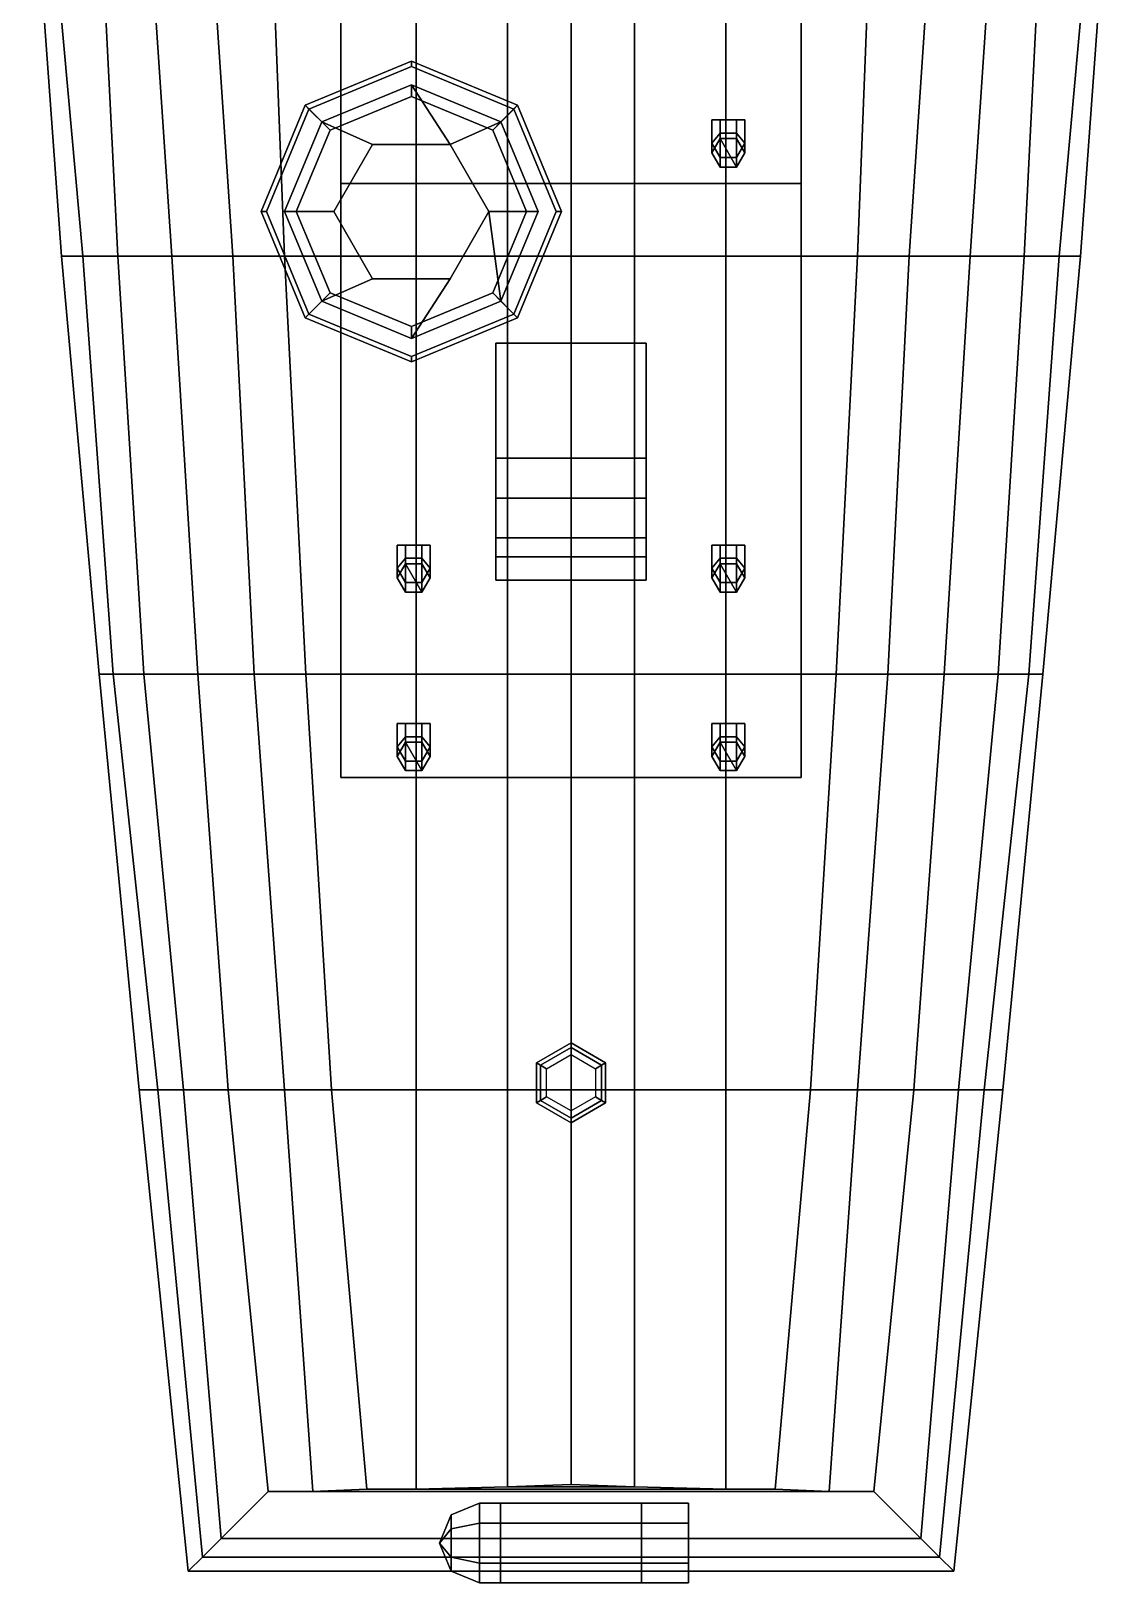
# Model space of a CAD drawing. Extents: x -2.5 to 2.5, y -9.7 to 9.7.
# Drawn here: x -2.3 to 2.3, y -9.72 to -3.11 of the extents above; entities that cross this region are included whole.
import ezdxf

# ---------------------------------------------------------------- set-up
doc = ezdxf.new("R2010")
doc.units = 0
doc.layers.get('0').update_dxf_attribs({"linetype": 'CONTINUOUS'})

msp = doc.modelspace()

# ---------------------------------------------------------------- linework, layer by layer
for points in [[(-0.98, -0.89, 1.42), (-0.98, -3.76, 1.27), (-0.98, -3.76, 2.1), (-0.98, -0.89, 2.24)], [(-0.98, -0.89, 2.24), (-0.98, -3.76, 2.1), (0.98, -3.76, 2.1), (0.98, -0.89, 2.24)], [(0.98, -3.76, 2.1), (0.98, -3.76, 1.27), (0.98, -0.89, 1.42), (0.98, -0.89, 2.24)], [(-2.17, -4.07, 1.26), (-2.3, -2.29, 1.35), (-2.24, -2.29, 1.17), (-2.08, -4.07, 1.01)], [(2.17, -4.07, 1.26), (2.3, -2.29, 1.35), (-2.3, -2.29, 1.35), (-2.17, -4.07, 1.26)], [(-2.08, -4.07, 1.01), (-2.24, -2.29, 1.17), (-2.02, -2.29, 0.55), (-1.93, -4.07, 0.55)], [(-1.93, -4.07, 0.55), (-2.02, -2.29, 0.55), (-1.82, -2.29, -0.22), (-1.7, -4.07, -0.31)], [(-1.7, -4.07, -0.31), (-1.82, -2.29, -0.22), (-1.56, -2.29, -0.27), (-1.44, -4.07, -0.35)], [(-1.44, -4.07, -0.35), (-1.56, -2.29, -0.27), (-1.29, -2.29, -0.33), (-1.22, -4.07, -0.38)], [(-1.22, -4.07, -0.38), (-1.29, -2.29, -0.33), (-0.66, -2.29, -0.49), (-0.66, -4.07, -0.5)], [(-0.66, -4.07, -0.5), (-0.66, -2.29, -0.49), (-0.27, -2.29, -0.6), (-0.27, -4.07, -0.59)], [(-0.27, -4.07, -0.59), (-0.27, -2.29, -0.6), (0, -2.29, -0.68), (0, -4.07, -0.65)], [(0.27, -2.29, -0.6), (0.27, -4.07, -0.59), (0, -4.07, -0.65), (0, -2.29, -0.68)], [(0.66, -2.29, -0.49), (0.66, -4.07, -0.5), (0.27, -4.07, -0.59), (0.27, -2.29, -0.6)], [(1.29, -2.29, -0.33), (1.22, -4.07, -0.38), (0.66, -4.07, -0.5), (0.66, -2.29, -0.49)], [(1.56, -2.29, -0.27), (1.44, -4.07, -0.35), (1.22, -4.07, -0.38), (1.29, -2.29, -0.33)], [(1.82, -2.29, -0.22), (1.7, -4.07, -0.31), (1.44, -4.07, -0.35), (1.56, -2.29, -0.27)], [(2.02, -2.29, 0.55), (1.93, -4.07, 0.55), (1.7, -4.07, -0.31), (1.82, -2.29, -0.22)], [(2.24, -2.29, 1.17), (2.08, -4.07, 1.01), (1.93, -4.07, 0.55), (2.02, -2.29, 0.55)], [(2.3, -2.29, 1.35), (2.17, -4.07, 1.26), (2.08, -4.07, 1.01), (2.24, -2.29, 1.17)], [(0, -2.75, -0.73), (0, -6.19, -0.68), (0, -6.19, -0.6262), (0, -2.75, -0.6722)], [(0, -2.75, -0.6722), (0, -6.19, -0.6262), (0, -6.19, -0.68), (0, -2.75, -0.73)], [(-1.1325, -3.4275, 2.69), (-1.1166, -3.4434, 2.703), (-0.68, -3.2625, 2.703), (-0.68, -3.24, 2.69)], [(-1.1166, -3.4434, 2.677), (-1.1325, -3.4275, 2.69), (-0.68, -3.24, 2.69), (-0.68, -3.2625, 2.677)], [(-1.1166, -3.4434, 2.703), (-1.1166, -3.4434, 2.677), (-0.68, -3.2625, 2.677), (-0.68, -3.2625, 2.703)], [(-0.68, -3.24, 2.69), (-0.68, -3.2625, 2.703), (-0.2434, -3.4434, 2.703), (-0.2275, -3.4275, 2.69)], [(-0.68, -3.2625, 2.677), (-0.68, -3.24, 2.69), (-0.2275, -3.4275, 2.69), (-0.2434, -3.4434, 2.677)], [(-0.68, -3.2625, 2.703), (-0.68, -3.2625, 2.677), (-0.2434, -3.4434, 2.677), (-0.2434, -3.4434, 2.703)], [(-0.68, -3.34, 2.22), (-1.0618, -3.4982, 2.22), (-1.0618, -3.4982, 2.36), (-0.68, -3.34, 2.36)], [(-0.68, -3.39, 2.22), (-1.0265, -3.5335, 2.22), (-1.0618, -3.4982, 2.22), (-0.68, -3.34, 2.22)], [(-0.68, -3.34, 2.36), (-1.0618, -3.4982, 2.36), (-0.845, -3.5942, 2.36), (-0.515, -3.5942, 2.36)], [(-0.2982, -3.4982, 2.22), (-0.68, -3.34, 2.22), (-0.68, -3.34, 2.36), (-0.2982, -3.4982, 2.36)], [(-0.3335, -3.5335, 2.22), (-0.68, -3.39, 2.22), (-0.68, -3.34, 2.22), (-0.2982, -3.4982, 2.22)], [(-0.2982, -3.4982, 2.36), (-0.68, -3.34, 2.36), (-0.515, -3.5942, 2.36)], [(-1.32, -3.88, 2.69), (-1.2975, -3.88, 2.703), (-1.1166, -3.4434, 2.703), (-1.1325, -3.4275, 2.69)], [(-1.2975, -3.88, 2.677), (-1.32, -3.88, 2.69), (-1.1325, -3.4275, 2.69), (-1.1166, -3.4434, 2.677)], [(-1.1166, -3.4434, 2.677), (-1.1325, -3.4275, 2.69), (-1.0618, -3.4982, 2.36), (-1.0406, -3.5194, 2.36)], [(-1.0406, -3.5194, 2.36), (-1.0618, -3.4982, 2.36), (-1.1325, -3.4275, 2.69), (-1.1166, -3.4434, 2.677)], [(-0.68, -3.39, 1.29), (-1.0265, -3.5335, 1.28), (-1.0265, -3.5335, 2.22), (-0.68, -3.39, 2.22)], [(-0.3335, -3.5335, 1.28), (-0.68, -3.39, 1.29), (-0.68, -3.39, 2.22), (-0.3335, -3.5335, 2.22)], [(-0.2434, -3.4434, 2.677), (-0.2275, -3.4275, 2.69), (-0.2982, -3.4982, 2.36), (-0.3194, -3.5194, 2.36)], [(-0.3194, -3.5194, 2.36), (-0.2982, -3.4982, 2.36), (-0.2275, -3.4275, 2.69), (-0.2434, -3.4434, 2.677)], [(-0.2275, -3.4275, 2.69), (-0.2434, -3.4434, 2.703), (-0.0625, -3.88, 2.703), (-0.04, -3.88, 2.69)], [(-0.2434, -3.4434, 2.677), (-0.2275, -3.4275, 2.69), (-0.04, -3.88, 2.69), (-0.0625, -3.88, 2.677)], [(-1.2975, -3.88, 2.703), (-1.2975, -3.88, 2.677), (-1.1166, -3.4434, 2.677), (-1.1166, -3.4434, 2.703)], [(-1.0618, -3.4982, 2.22), (-1.22, -3.88, 2.22), (-1.22, -3.88, 2.36), (-1.0618, -3.4982, 2.36)], [(-1.0265, -3.5335, 2.22), (-1.17, -3.88, 2.22), (-1.22, -3.88, 2.22), (-1.0618, -3.4982, 2.22)], [(-1.0618, -3.4982, 2.36), (-1.22, -3.88, 2.36), (-1.01, -3.88, 2.36), (-0.845, -3.5942, 2.36)], [(-0.14, -3.88, 2.36), (-0.2982, -3.4982, 2.36), (-0.515, -3.5942, 2.36), (-0.35, -3.88, 2.36)], [(-0.19, -3.88, 2.22), (-0.3335, -3.5335, 2.22), (-0.2982, -3.4982, 2.22), (-0.14, -3.88, 2.22)], [(-0.14, -3.88, 2.22), (-0.2982, -3.4982, 2.22), (-0.2982, -3.4982, 2.36), (-0.14, -3.88, 2.36)], [(-0.2434, -3.4434, 2.703), (-0.2434, -3.4434, 2.677), (-0.0625, -3.88, 2.677), (-0.0625, -3.88, 2.703)], [(0.635, -3.65, 2.33), (0.6, -3.589, 2.259), (0.6, -3.49, 2.31), (0.635, -3.49, 2.44)], [(0.6, -3.589, 2.259), (0.635, -3.65, 2.33), (0.635, -3.49, 2.44), (0.6, -3.49, 2.31)], [(0.6, -3.589, 2.259), (0.635, -3.5461, 2.17), (0.635, -3.49, 2.17), (0.6, -3.49, 2.31)], [(0.635, -3.5461, 2.17), (0.6, -3.589, 2.259), (0.6, -3.49, 2.31), (0.635, -3.49, 2.17)], [(0.705, -3.65, 2.33), (0.635, -3.65, 2.33), (0.635, -3.49, 2.44), (0.705, -3.49, 2.44)], [(0.635, -3.65, 2.33), (0.705, -3.65, 2.33), (0.705, -3.49, 2.44), (0.635, -3.49, 2.44)], [(0.635, -3.5461, 2.17), (0.705, -3.5461, 2.17), (0.705, -3.49, 2.17), (0.635, -3.49, 2.17)], [(0.705, -3.5461, 2.17), (0.635, -3.5461, 2.17), (0.635, -3.49, 2.17), (0.705, -3.49, 2.17)], [(0.74, -3.589, 2.259), (0.705, -3.65, 2.33), (0.705, -3.49, 2.44), (0.74, -3.49, 2.31)], [(0.705, -3.65, 2.33), (0.74, -3.589, 2.259), (0.74, -3.49, 2.31), (0.705, -3.49, 2.44)], [(0.705, -3.5461, 2.17), (0.74, -3.589, 2.259), (0.74, -3.49, 2.31), (0.705, -3.49, 2.17)], [(0.74, -3.589, 2.259), (0.705, -3.5461, 2.17), (0.705, -3.49, 2.17), (0.74, -3.49, 2.31)], [(-1.0265, -3.5335, 1.28), (-1.17, -3.88, 1.26), (-1.17, -3.88, 2.22), (-1.0265, -3.5335, 2.22)], [(-0.19, -3.88, 1.26), (-0.3335, -3.5335, 1.28), (-0.3335, -3.5335, 2.22), (-0.19, -3.88, 2.22)], [(0.6, -3.63, 2.15), (0.635, -3.5694, 2.15), (0.635, -3.5461, 2.17), (0.6, -3.589, 2.259)], [(0.635, -3.5694, 2.15), (0.6, -3.63, 2.15), (0.6, -3.589, 2.259), (0.635, -3.5461, 2.17)], [(0.635, -3.5694, 2.15), (0.705, -3.5694, 2.15), (0.705, -3.5461, 2.17), (0.635, -3.5461, 2.17)], [(0.705, -3.5694, 2.15), (0.635, -3.5694, 2.15), (0.635, -3.5461, 2.17), (0.705, -3.5461, 2.17)], [(0.705, -3.5694, 2.15), (0.74, -3.63, 2.15), (0.74, -3.589, 2.259), (0.705, -3.5461, 2.17)], [(0.74, -3.63, 2.15), (0.705, -3.5694, 2.15), (0.705, -3.5461, 2.17), (0.74, -3.589, 2.259)], [(-1.01, -3.88, 2.12), (-0.845, -3.5942, 2.12), (-0.845, -3.5942, 2.36), (-1.01, -3.88, 2.36)], [(-0.845, -3.5942, 2.12), (-0.515, -3.5942, 2.12), (-0.515, -3.5942, 2.36), (-0.845, -3.5942, 2.36)], [(-0.515, -3.5942, 2.12), (-0.35, -3.88, 2.12), (-0.35, -3.88, 2.36), (-0.515, -3.5942, 2.36)], [(0.705, -3.6906, 2.15), (0.635, -3.5694, 2.15), (0.6, -3.63, 2.15), (0.635, -3.6906, 2.15)], [(0.635, -3.5694, 2.1), (0.6, -3.63, 2.1), (0.6, -3.63, 2.15), (0.635, -3.5694, 2.15)], [(0.635, -3.6906, 2.15), (0.6, -3.63, 2.15), (0.6, -3.589, 2.259), (0.635, -3.65, 2.33)], [(0.6, -3.63, 2.15), (0.635, -3.6906, 2.15), (0.635, -3.65, 2.33), (0.6, -3.589, 2.259)], [(0.6, -3.63, 2.1), (0.635, -3.6906, 2.1), (0.635, -3.6906, 2.15), (0.6, -3.63, 2.15)], [(0.74, -3.63, 2.15), (0.705, -3.5694, 2.15), (0.635, -3.5694, 2.15), (0.705, -3.6906, 2.15)], [(0.705, -3.5694, 2.1), (0.635, -3.5694, 2.1), (0.635, -3.5694, 2.15), (0.705, -3.5694, 2.15)], [(0.74, -3.63, 2.1), (0.705, -3.5694, 2.1), (0.705, -3.5694, 2.15), (0.74, -3.63, 2.15)], [(0.74, -3.63, 2.15), (0.705, -3.6906, 2.15), (0.705, -3.65, 2.33), (0.74, -3.589, 2.259)], [(0.705, -3.6906, 2.15), (0.74, -3.63, 2.15), (0.74, -3.589, 2.259), (0.705, -3.65, 2.33)], [(0.705, -3.6906, 2.1), (0.74, -3.63, 2.1), (0.74, -3.63, 2.15), (0.705, -3.6906, 2.15)], [(0.705, -3.6906, 2.15), (0.635, -3.6906, 2.15), (0.635, -3.65, 2.33), (0.705, -3.65, 2.33)], [(0.635, -3.6906, 2.15), (0.705, -3.6906, 2.15), (0.705, -3.65, 2.33), (0.635, -3.65, 2.33)], [(0.635, -3.6906, 2.1), (0.705, -3.6906, 2.1), (0.705, -3.6906, 2.15), (0.635, -3.6906, 2.15)], [(-0.98, -3.76, 1.27), (-0.98, -6.29, 1.16), (-0.98, -6.29, 1.75), (-0.98, -3.76, 1.83)], [(-0.98, -3.76, 1.83), (-0.98, -6.29, 1.75), (0.98, -6.29, 1.75), (0.98, -3.76, 1.83)], [(-0.98, -3.76, 2.1), (-0.98, -3.76, 1.83), (0.98, -3.76, 1.83), (0.98, -3.76, 2.1)], [(0.98, -6.29, 1.75), (0.98, -6.29, 1.16), (0.98, -3.76, 1.27), (0.98, -3.76, 1.83)], [(-1.1325, -4.3325, 2.69), (-1.1166, -4.3166, 2.703), (-1.2975, -3.88, 2.703), (-1.32, -3.88, 2.69)], [(-1.1166, -4.3166, 2.677), (-1.1325, -4.3325, 2.69), (-1.32, -3.88, 2.69), (-1.2975, -3.88, 2.677)], [(-1.1166, -4.3166, 2.703), (-1.1166, -4.3166, 2.677), (-1.2975, -3.88, 2.677), (-1.2975, -3.88, 2.703)], [(-1.22, -3.88, 2.22), (-1.0618, -4.2618, 2.22), (-1.0618, -4.2618, 2.36), (-1.22, -3.88, 2.36)], [(-1.17, -3.88, 2.22), (-1.0265, -4.2265, 2.22), (-1.0618, -4.2618, 2.22), (-1.22, -3.88, 2.22)], [(-1.01, -3.88, 2.36), (-1.22, -3.88, 2.36), (-1.0618, -4.2618, 2.36), (-0.845, -4.1658, 2.36)], [(-1.17, -3.88, 1.26), (-1.0265, -4.2265, 1.25), (-1.0265, -4.2265, 2.22), (-1.17, -3.88, 2.22)], [(-0.845, -4.1658, 2.12), (-1.01, -3.88, 2.12), (-1.01, -3.88, 2.36), (-0.845, -4.1658, 2.36)], [(-0.35, -3.88, 2.36), (-0.515, -4.1658, 2.36), (-0.68, -4.42, 2.36), (-0.2982, -4.2618, 2.36)], [(-0.35, -3.88, 2.12), (-0.515, -4.1658, 2.12), (-0.515, -4.1658, 2.36), (-0.35, -3.88, 2.36)], [(-0.14, -3.88, 2.36), (-0.35, -3.88, 2.36), (-0.2982, -4.2618, 2.36)], [(-0.3335, -4.2265, 1.25), (-0.19, -3.88, 1.26), (-0.19, -3.88, 2.22), (-0.3335, -4.2265, 2.22)], [(-0.3335, -4.2265, 2.22), (-0.19, -3.88, 2.22), (-0.14, -3.88, 2.22), (-0.2982, -4.2618, 2.22)], [(-0.2982, -4.2618, 2.22), (-0.14, -3.88, 2.22), (-0.14, -3.88, 2.36), (-0.2982, -4.2618, 2.36)], [(-0.04, -3.88, 2.69), (-0.0625, -3.88, 2.703), (-0.2434, -4.3166, 2.703), (-0.2275, -4.3325, 2.69)], [(-0.0625, -3.88, 2.703), (-0.0625, -3.88, 2.677), (-0.2434, -4.3166, 2.677), (-0.2434, -4.3166, 2.703)], [(-0.0625, -3.88, 2.677), (-0.04, -3.88, 2.69), (-0.2275, -4.3325, 2.69), (-0.2434, -4.3166, 2.677)], [(-2.01, -5.85, 1.18), (-2.17, -4.07, 1.26), (-2.08, -4.07, 1.01), (-1.95, -5.85, 0.98)], [(2.01, -5.85, 1.18), (2.17, -4.07, 1.26), (-2.17, -4.07, 1.26), (-2.01, -5.85, 1.18)], [(-1.95, -5.85, 0.98), (-2.08, -4.07, 1.01), (-1.93, -4.07, 0.55), (-1.82, -5.85, 0.55)], [(-1.82, -5.85, 0.55), (-1.93, -4.07, 0.55), (-1.7, -4.07, -0.31), (-1.59, -5.85, -0.38)], [(-1.59, -5.85, -0.38), (-1.7, -4.07, -0.31), (-1.44, -4.07, -0.35), (-1.35, -5.85, -0.4)], [(-1.35, -5.85, -0.4), (-1.44, -4.07, -0.35), (-1.22, -4.07, -0.38), (-1.13, -5.85, -0.43)], [(-1.13, -5.85, -0.43), (-1.22, -4.07, -0.38), (-0.66, -4.07, -0.5), (-0.66, -5.85, -0.51)], [(-0.66, -5.85, -0.51), (-0.66, -4.07, -0.5), (-0.27, -4.07, -0.59), (-0.27, -5.85, -0.58)], [(-0.27, -5.85, -0.58), (-0.27, -4.07, -0.59), (0, -4.07, -0.65), (0, -5.85, -0.63)], [(0.27, -4.07, -0.59), (0.27, -5.85, -0.58), (0, -5.85, -0.63), (0, -4.07, -0.65)], [(0.66, -4.07, -0.5), (0.66, -5.85, -0.51), (0.27, -5.85, -0.58), (0.27, -4.07, -0.59)], [(1.22, -4.07, -0.38), (1.13, -5.85, -0.43), (0.66, -5.85, -0.51), (0.66, -4.07, -0.5)], [(1.44, -4.07, -0.35), (1.35, -5.85, -0.4), (1.13, -5.85, -0.43), (1.22, -4.07, -0.38)], [(1.7, -4.07, -0.31), (1.59, -5.85, -0.38), (1.35, -5.85, -0.4), (1.44, -4.07, -0.35)], [(1.93, -4.07, 0.55), (1.82, -5.85, 0.55), (1.59, -5.85, -0.38), (1.7, -4.07, -0.31)], [(2.08, -4.07, 1.01), (1.95, -5.85, 0.98), (1.82, -5.85, 0.55), (1.93, -4.07, 0.55)], [(2.17, -4.07, 1.26), (2.01, -5.85, 1.18), (1.95, -5.85, 0.98), (2.08, -4.07, 1.01)], [(-0.845, -4.1658, 2.36), (-1.0618, -4.2618, 2.36), (-0.68, -4.42, 2.36), (-0.515, -4.1658, 2.36)], [(-1.0265, -4.2265, 2.22), (-0.68, -4.37, 2.22), (-0.68, -4.42, 2.22), (-1.0618, -4.2618, 2.22)], [(-1.0265, -4.2265, 1.25), (-0.68, -4.37, 1.24), (-0.68, -4.37, 2.22), (-1.0265, -4.2265, 2.22)], [(-0.515, -4.1658, 2.12), (-0.845, -4.1658, 2.12), (-0.845, -4.1658, 2.36), (-0.515, -4.1658, 2.36)], [(-0.68, -4.37, 1.24), (-0.3335, -4.2265, 1.25), (-0.3335, -4.2265, 2.22), (-0.68, -4.37, 2.22)], [(-0.68, -4.37, 2.22), (-0.3335, -4.2265, 2.22), (-0.2982, -4.2618, 2.22), (-0.68, -4.42, 2.22)], [(-1.1166, -4.3166, 2.677), (-1.1325, -4.3325, 2.69), (-1.0618, -4.2618, 2.36), (-1.0406, -4.2406, 2.36)], [(-1.0406, -4.2406, 2.36), (-1.0618, -4.2618, 2.36), (-1.1325, -4.3325, 2.69), (-1.1166, -4.3166, 2.677)], [(-1.0618, -4.2618, 2.22), (-0.68, -4.42, 2.22), (-0.68, -4.42, 2.36), (-1.0618, -4.2618, 2.36)], [(-0.68, -4.42, 2.22), (-0.2982, -4.2618, 2.22), (-0.2982, -4.2618, 2.36), (-0.68, -4.42, 2.36)], [(-0.2434, -4.3166, 2.677), (-0.2275, -4.3325, 2.69), (-0.2982, -4.2618, 2.36), (-0.3194, -4.2406, 2.36)], [(-0.3194, -4.2406, 2.36), (-0.2982, -4.2618, 2.36), (-0.2275, -4.3325, 2.69), (-0.2434, -4.3166, 2.677)], [(-0.68, -4.52, 2.69), (-0.68, -4.4975, 2.703), (-1.1166, -4.3166, 2.703), (-1.1325, -4.3325, 2.69)], [(-0.68, -4.4975, 2.677), (-0.68, -4.52, 2.69), (-1.1325, -4.3325, 2.69), (-1.1166, -4.3166, 2.677)], [(-0.68, -4.4975, 2.703), (-0.68, -4.4975, 2.677), (-1.1166, -4.3166, 2.677), (-1.1166, -4.3166, 2.703)], [(-0.2275, -4.3325, 2.69), (-0.2434, -4.3166, 2.703), (-0.68, -4.4975, 2.703), (-0.68, -4.52, 2.69)], [(-0.2434, -4.3166, 2.703), (-0.2434, -4.3166, 2.677), (-0.68, -4.4975, 2.677), (-0.68, -4.4975, 2.703)], [(-0.2434, -4.3166, 2.677), (-0.2275, -4.3325, 2.69), (-0.68, -4.52, 2.69), (-0.68, -4.4975, 2.677)], [(-0.32, -4.44, 2.27), (-0.32, -4.93, 2.27), (0.32, -4.93, 2.27), (0.32, -4.44, 2.27)], [(-0.32, -4.44, 1.8), (-0.32, -4.44, 2.27), (0.32, -4.44, 2.27), (0.32, -4.44, 1.8)], [(-0.32, -4.93, 2.27), (-0.32, -5.45, 1.77), (-0.32, -4.44, 1.8), (-0.32, -4.44, 2.27)], [(0.32, -4.93, 2.27), (0.32, -5.45, 1.77), (0.32, -4.44, 1.8), (0.32, -4.44, 2.27)], [(-0.32, -4.93, 2.27), (-0.32, -5.1, 2.24), (0.32, -5.1, 2.24), (0.32, -4.93, 2.27)], [(-0.32, -5.1, 2.24), (-0.32, -5.45, 1.88), (-0.32, -5.45, 1.77), (-0.32, -4.93, 2.27)], [(0.32, -5.1, 2.24), (0.32, -5.45, 1.88), (0.32, -5.45, 1.77), (0.32, -4.93, 2.27)], [(-0.32, -5.1, 2.24), (-0.32, -5.27, 2.15), (0.32, -5.27, 2.15), (0.32, -5.1, 2.24)], [(-0.32, -5.27, 2.15), (-0.32, -5.35, 2.06), (-0.32, -5.45, 1.88), (-0.32, -5.1, 2.24)], [(0.32, -5.27, 2.15), (0.32, -5.35, 2.06), (0.32, -5.45, 1.88), (0.32, -5.1, 2.24)], [(-0.32, -5.27, 2.15), (-0.32, -5.35, 2.06), (0.32, -5.35, 2.06), (0.32, -5.27, 2.15)], [(-0.705, -5.3561, 2.09), (-0.74, -5.399, 2.179), (-0.74, -5.3, 2.23), (-0.705, -5.3, 2.09)], [(-0.74, -5.399, 2.179), (-0.705, -5.46, 2.25), (-0.705, -5.3, 2.36), (-0.74, -5.3, 2.23)], [(-0.705, -5.46, 2.25), (-0.74, -5.399, 2.179), (-0.74, -5.3, 2.23), (-0.705, -5.3, 2.36)], [(-0.74, -5.399, 2.179), (-0.705, -5.3561, 2.09), (-0.705, -5.3, 2.09), (-0.74, -5.3, 2.23)], [(-0.635, -5.3561, 2.09), (-0.705, -5.3561, 2.09), (-0.705, -5.3, 2.09), (-0.635, -5.3, 2.09)], [(-0.705, -5.46, 2.25), (-0.635, -5.46, 2.25), (-0.635, -5.3, 2.36), (-0.705, -5.3, 2.36)], [(-0.635, -5.46, 2.25), (-0.705, -5.46, 2.25), (-0.705, -5.3, 2.36), (-0.635, -5.3, 2.36)], [(-0.705, -5.3561, 2.09), (-0.635, -5.3561, 2.09), (-0.635, -5.3, 2.09), (-0.705, -5.3, 2.09)], [(-0.6, -5.399, 2.179), (-0.635, -5.3561, 2.09), (-0.635, -5.3, 2.09), (-0.6, -5.3, 2.23)], [(-0.635, -5.46, 2.25), (-0.6, -5.399, 2.179), (-0.6, -5.3, 2.23), (-0.635, -5.3, 2.36)], [(-0.6, -5.399, 2.179), (-0.635, -5.46, 2.25), (-0.635, -5.3, 2.36), (-0.6, -5.3, 2.23)], [(-0.635, -5.3561, 2.09), (-0.6, -5.399, 2.179), (-0.6, -5.3, 2.23), (-0.635, -5.3, 2.09)], [(-0.32, -5.35, 2.06), (-0.32, -5.45, 1.88), (0.32, -5.45, 1.88), (0.32, -5.35, 2.06)], [(0.6, -5.399, 2.179), (0.635, -5.46, 2.25), (0.635, -5.3, 2.36), (0.6, -5.3, 2.23)], [(0.635, -5.46, 2.25), (0.6, -5.399, 2.179), (0.6, -5.3, 2.23), (0.635, -5.3, 2.36)], [(0.635, -5.3561, 2.09), (0.6, -5.399, 2.179), (0.6, -5.3, 2.23), (0.635, -5.3, 2.09)], [(0.6, -5.399, 2.179), (0.635, -5.3561, 2.09), (0.635, -5.3, 2.09), (0.6, -5.3, 2.23)], [(0.635, -5.46, 2.25), (0.705, -5.46, 2.25), (0.705, -5.3, 2.36), (0.635, -5.3, 2.36)], [(0.705, -5.46, 2.25), (0.635, -5.46, 2.25), (0.635, -5.3, 2.36), (0.705, -5.3, 2.36)], [(0.705, -5.3561, 2.09), (0.635, -5.3561, 2.09), (0.635, -5.3, 2.09), (0.705, -5.3, 2.09)], [(0.635, -5.3561, 2.09), (0.705, -5.3561, 2.09), (0.705, -5.3, 2.09), (0.635, -5.3, 2.09)], [(0.705, -5.46, 2.25), (0.74, -5.399, 2.179), (0.74, -5.3, 2.23), (0.705, -5.3, 2.36)], [(0.74, -5.399, 2.179), (0.705, -5.46, 2.25), (0.705, -5.3, 2.36), (0.74, -5.3, 2.23)], [(0.74, -5.399, 2.179), (0.705, -5.3561, 2.09), (0.705, -5.3, 2.09), (0.74, -5.3, 2.23)], [(0.705, -5.3561, 2.09), (0.74, -5.399, 2.179), (0.74, -5.3, 2.23), (0.705, -5.3, 2.09)], [(-0.705, -5.3794, 2.07), (-0.74, -5.44, 2.07), (-0.74, -5.399, 2.179), (-0.705, -5.3561, 2.09)], [(-0.74, -5.44, 2.07), (-0.705, -5.3794, 2.07), (-0.705, -5.3561, 2.09), (-0.74, -5.399, 2.179)], [(-0.705, -5.3794, 1.77), (-0.74, -5.44, 1.77), (-0.74, -5.44, 2.07), (-0.705, -5.3794, 2.07)], [(-0.635, -5.5006, 2.07), (-0.705, -5.3794, 2.07), (-0.74, -5.44, 2.07), (-0.705, -5.5006, 2.07)], [(-0.74, -5.44, 2.07), (-0.705, -5.5006, 2.07), (-0.705, -5.46, 2.25), (-0.74, -5.399, 2.179)], [(-0.705, -5.5006, 2.07), (-0.74, -5.44, 2.07), (-0.74, -5.399, 2.179), (-0.705, -5.46, 2.25)], [(-0.635, -5.3794, 2.07), (-0.705, -5.3794, 2.07), (-0.705, -5.3561, 2.09), (-0.635, -5.3561, 2.09)], [(-0.705, -5.3794, 2.07), (-0.635, -5.3794, 2.07), (-0.635, -5.3561, 2.09), (-0.705, -5.3561, 2.09)], [(-0.635, -5.3794, 1.77), (-0.705, -5.3794, 1.77), (-0.705, -5.3794, 2.07), (-0.635, -5.3794, 2.07)], [(-0.6, -5.44, 2.07), (-0.635, -5.3794, 2.07), (-0.705, -5.3794, 2.07), (-0.635, -5.5006, 2.07)], [(-0.6, -5.44, 2.07), (-0.635, -5.3794, 2.07), (-0.635, -5.3561, 2.09), (-0.6, -5.399, 2.179)], [(-0.635, -5.3794, 2.07), (-0.6, -5.44, 2.07), (-0.6, -5.399, 2.179), (-0.635, -5.3561, 2.09)], [(-0.6, -5.44, 1.77), (-0.635, -5.3794, 1.77), (-0.635, -5.3794, 2.07), (-0.6, -5.44, 2.07)], [(-0.635, -5.5006, 2.07), (-0.6, -5.44, 2.07), (-0.6, -5.399, 2.179), (-0.635, -5.46, 2.25)], [(-0.6, -5.44, 2.07), (-0.635, -5.5006, 2.07), (-0.635, -5.46, 2.25), (-0.6, -5.399, 2.179)], [(0.635, -5.3794, 2.07), (0.6, -5.44, 2.07), (0.6, -5.399, 2.179), (0.635, -5.3561, 2.09)], [(0.6, -5.44, 2.07), (0.635, -5.3794, 2.07), (0.635, -5.3561, 2.09), (0.6, -5.399, 2.179)], [(0.635, -5.3794, 1.77), (0.6, -5.44, 1.77), (0.6, -5.44, 2.07), (0.635, -5.3794, 2.07)], [(0.705, -5.5006, 2.07), (0.635, -5.3794, 2.07), (0.6, -5.44, 2.07), (0.635, -5.5006, 2.07)], [(0.6, -5.44, 2.07), (0.635, -5.5006, 2.07), (0.635, -5.46, 2.25), (0.6, -5.399, 2.179)], [(0.635, -5.5006, 2.07), (0.6, -5.44, 2.07), (0.6, -5.399, 2.179), (0.635, -5.46, 2.25)], [(0.705, -5.3794, 2.07), (0.635, -5.3794, 2.07), (0.635, -5.3561, 2.09), (0.705, -5.3561, 2.09)], [(0.635, -5.3794, 2.07), (0.705, -5.3794, 2.07), (0.705, -5.3561, 2.09), (0.635, -5.3561, 2.09)], [(0.705, -5.3794, 1.77), (0.635, -5.3794, 1.77), (0.635, -5.3794, 2.07), (0.705, -5.3794, 2.07)], [(0.74, -5.44, 2.07), (0.705, -5.3794, 2.07), (0.635, -5.3794, 2.07), (0.705, -5.5006, 2.07)], [(0.74, -5.44, 2.07), (0.705, -5.3794, 2.07), (0.705, -5.3561, 2.09), (0.74, -5.399, 2.179)], [(0.705, -5.3794, 2.07), (0.74, -5.44, 2.07), (0.74, -5.399, 2.179), (0.705, -5.3561, 2.09)], [(0.74, -5.44, 1.77), (0.705, -5.3794, 1.77), (0.705, -5.3794, 2.07), (0.74, -5.44, 2.07)], [(0.705, -5.5006, 2.07), (0.74, -5.44, 2.07), (0.74, -5.399, 2.179), (0.705, -5.46, 2.25)], [(0.74, -5.44, 2.07), (0.705, -5.5006, 2.07), (0.705, -5.46, 2.25), (0.74, -5.399, 2.179)], [(-0.74, -5.44, 1.77), (-0.705, -5.5006, 1.77), (-0.705, -5.5006, 2.07), (-0.74, -5.44, 2.07)], [(-0.705, -5.5006, 2.07), (-0.635, -5.5006, 2.07), (-0.635, -5.46, 2.25), (-0.705, -5.46, 2.25)], [(-0.635, -5.5006, 2.07), (-0.705, -5.5006, 2.07), (-0.705, -5.46, 2.25), (-0.635, -5.46, 2.25)], [(-0.635, -5.5006, 1.77), (-0.6, -5.44, 1.77), (-0.6, -5.44, 2.07), (-0.635, -5.5006, 2.07)], [(-0.32, -5.45, 1.88), (-0.32, -5.45, 1.77), (0.32, -5.45, 1.77), (0.32, -5.45, 1.88)], [(0.6, -5.44, 1.77), (0.635, -5.5006, 1.77), (0.635, -5.5006, 2.07), (0.6, -5.44, 2.07)], [(0.635, -5.5006, 2.07), (0.705, -5.5006, 2.07), (0.705, -5.46, 2.25), (0.635, -5.46, 2.25)], [(0.705, -5.5006, 2.07), (0.635, -5.5006, 2.07), (0.635, -5.46, 2.25), (0.705, -5.46, 2.25)], [(0.705, -5.5006, 1.77), (0.74, -5.44, 1.77), (0.74, -5.44, 2.07), (0.705, -5.5006, 2.07)], [(-0.705, -5.5006, 1.77), (-0.635, -5.5006, 1.77), (-0.635, -5.5006, 2.07), (-0.705, -5.5006, 2.07)], [(0.635, -5.5006, 1.77), (0.705, -5.5006, 1.77), (0.705, -5.5006, 2.07), (0.635, -5.5006, 2.07)], [(-1.84, -7.62, 1.13), (-2.01, -5.85, 1.18), (-1.95, -5.85, 0.98), (-1.76, -7.62, 0.87)], [(1.84, -7.62, 1.13), (2.01, -5.85, 1.18), (-2.01, -5.85, 1.18), (-1.84, -7.62, 1.13)], [(-1.76, -7.62, 0.87), (-1.95, -5.85, 0.98), (-1.82, -5.85, 0.55), (-1.65, -7.62, 0.45)], [(-1.65, -7.62, 0.45), (-1.82, -5.85, 0.55), (-1.59, -5.85, -0.38), (-1.46, -7.62, -0.43)], [(-1.46, -7.62, -0.43), (-1.59, -5.85, -0.38), (-1.35, -5.85, -0.4), (-1.22, -7.62, -0.45)], [(-1.22, -7.62, -0.45), (-1.35, -5.85, -0.4), (-1.13, -5.85, -0.43), (-1.02, -7.62, -0.47)], [(-1.02, -7.62, -0.47), (-1.13, -5.85, -0.43), (-0.66, -5.85, -0.51), (-0.66, -7.62, -0.51)], [(-0.66, -7.62, -0.51), (-0.66, -5.85, -0.51), (-0.27, -5.85, -0.58), (-0.27, -7.62, -0.58)], [(-0.27, -7.62, -0.58), (-0.27, -5.85, -0.58), (0, -5.85, -0.63), (0, -7.62, -0.61)], [(0.27, -5.85, -0.58), (0.27, -7.62, -0.58), (0, -7.62, -0.61), (0, -5.85, -0.63)], [(0.66, -5.85, -0.51), (0.66, -7.62, -0.51), (0.27, -7.62, -0.58), (0.27, -5.85, -0.58)], [(1.13, -5.85, -0.43), (1.02, -7.62, -0.47), (0.66, -7.62, -0.51), (0.66, -5.85, -0.51)], [(1.35, -5.85, -0.4), (1.22, -7.62, -0.45), (1.02, -7.62, -0.47), (1.13, -5.85, -0.43)], [(1.59, -5.85, -0.38), (1.46, -7.62, -0.43), (1.22, -7.62, -0.45), (1.35, -5.85, -0.4)], [(1.82, -5.85, 0.55), (1.65, -7.62, 0.45), (1.46, -7.62, -0.43), (1.59, -5.85, -0.38)], [(1.95, -5.85, 0.98), (1.76, -7.62, 0.87), (1.65, -7.62, 0.45), (1.82, -5.85, 0.55)], [(2.01, -5.85, 1.18), (1.84, -7.62, 1.13), (1.76, -7.62, 0.87), (1.95, -5.85, 0.98)], [(-0.705, -6.22, 2.23), (-0.74, -6.159, 2.159), (-0.74, -6.06, 2.21), (-0.705, -6.06, 2.34)], [(-0.74, -6.159, 2.159), (-0.705, -6.22, 2.23), (-0.705, -6.06, 2.34), (-0.74, -6.06, 2.21)], [(-0.74, -6.159, 2.159), (-0.705, -6.1161, 2.07), (-0.705, -6.06, 2.07), (-0.74, -6.06, 2.21)], [(-0.705, -6.1161, 2.07), (-0.74, -6.159, 2.159), (-0.74, -6.06, 2.21), (-0.705, -6.06, 2.07)], [(-0.635, -6.22, 2.23), (-0.705, -6.22, 2.23), (-0.705, -6.06, 2.34), (-0.635, -6.06, 2.34)], [(-0.705, -6.22, 2.23), (-0.635, -6.22, 2.23), (-0.635, -6.06, 2.34), (-0.705, -6.06, 2.34)], [(-0.705, -6.1161, 2.07), (-0.635, -6.1161, 2.07), (-0.635, -6.06, 2.07), (-0.705, -6.06, 2.07)], [(-0.635, -6.1161, 2.07), (-0.705, -6.1161, 2.07), (-0.705, -6.06, 2.07), (-0.635, -6.06, 2.07)], [(-0.6, -6.159, 2.159), (-0.635, -6.22, 2.23), (-0.635, -6.06, 2.34), (-0.6, -6.06, 2.21)], [(-0.635, -6.22, 2.23), (-0.6, -6.159, 2.159), (-0.6, -6.06, 2.21), (-0.635, -6.06, 2.34)], [(-0.635, -6.1161, 2.07), (-0.6, -6.159, 2.159), (-0.6, -6.06, 2.21), (-0.635, -6.06, 2.07)], [(-0.6, -6.159, 2.159), (-0.635, -6.1161, 2.07), (-0.635, -6.06, 2.07), (-0.6, -6.06, 2.21)], [(0.6, -6.159, 2.159), (0.635, -6.22, 2.23), (0.635, -6.06, 2.34), (0.6, -6.06, 2.21)], [(0.635, -6.22, 2.23), (0.6, -6.159, 2.159), (0.6, -6.06, 2.21), (0.635, -6.06, 2.34)], [(0.635, -6.1161, 2.07), (0.6, -6.159, 2.159), (0.6, -6.06, 2.21), (0.635, -6.06, 2.07)], [(0.6, -6.159, 2.159), (0.635, -6.1161, 2.07), (0.635, -6.06, 2.07), (0.6, -6.06, 2.21)], [(0.635, -6.22, 2.23), (0.705, -6.22, 2.23), (0.705, -6.06, 2.34), (0.635, -6.06, 2.34)], [(0.705, -6.22, 2.23), (0.635, -6.22, 2.23), (0.635, -6.06, 2.34), (0.705, -6.06, 2.34)], [(0.705, -6.1161, 2.07), (0.635, -6.1161, 2.07), (0.635, -6.06, 2.07), (0.705, -6.06, 2.07)], [(0.635, -6.1161, 2.07), (0.705, -6.1161, 2.07), (0.705, -6.06, 2.07), (0.635, -6.06, 2.07)], [(0.705, -6.22, 2.23), (0.74, -6.159, 2.159), (0.74, -6.06, 2.21), (0.705, -6.06, 2.34)], [(0.74, -6.159, 2.159), (0.705, -6.22, 2.23), (0.705, -6.06, 2.34), (0.74, -6.06, 2.21)], [(0.74, -6.159, 2.159), (0.705, -6.1161, 2.07), (0.705, -6.06, 2.07), (0.74, -6.06, 2.21)], [(0.705, -6.1161, 2.07), (0.74, -6.159, 2.159), (0.74, -6.06, 2.21), (0.705, -6.06, 2.07)], [(-0.74, -6.2, 2.05), (-0.705, -6.1394, 2.05), (-0.705, -6.1161, 2.07), (-0.74, -6.159, 2.159)], [(-0.705, -6.1394, 2.05), (-0.74, -6.2, 2.05), (-0.74, -6.159, 2.159), (-0.705, -6.1161, 2.07)], [(-0.635, -6.2606, 2.05), (-0.705, -6.1394, 2.05), (-0.74, -6.2, 2.05), (-0.705, -6.2606, 2.05)], [(-0.705, -6.1394, 1.75), (-0.74, -6.2, 1.75), (-0.74, -6.2, 2.05), (-0.705, -6.1394, 2.05)], [(-0.705, -6.1394, 2.05), (-0.635, -6.1394, 2.05), (-0.635, -6.1161, 2.07), (-0.705, -6.1161, 2.07)], [(-0.635, -6.1394, 2.05), (-0.705, -6.1394, 2.05), (-0.705, -6.1161, 2.07), (-0.635, -6.1161, 2.07)], [(-0.6, -6.2, 2.05), (-0.635, -6.1394, 2.05), (-0.705, -6.1394, 2.05), (-0.635, -6.2606, 2.05)], [(-0.635, -6.1394, 1.75), (-0.705, -6.1394, 1.75), (-0.705, -6.1394, 2.05), (-0.635, -6.1394, 2.05)], [(-0.635, -6.1394, 2.05), (-0.6, -6.2, 2.05), (-0.6, -6.159, 2.159), (-0.635, -6.1161, 2.07)], [(-0.6, -6.2, 2.05), (-0.635, -6.1394, 2.05), (-0.635, -6.1161, 2.07), (-0.6, -6.159, 2.159)], [(-0.6, -6.2, 1.75), (-0.635, -6.1394, 1.75), (-0.635, -6.1394, 2.05), (-0.6, -6.2, 2.05)], [(0.635, -6.1394, 2.05), (0.6, -6.2, 2.05), (0.6, -6.159, 2.159), (0.635, -6.1161, 2.07)], [(0.6, -6.2, 2.05), (0.635, -6.1394, 2.05), (0.635, -6.1161, 2.07), (0.6, -6.159, 2.159)], [(0.635, -6.1394, 1.75), (0.6, -6.2, 1.75), (0.6, -6.2, 2.05), (0.635, -6.1394, 2.05)], [(0.705, -6.2606, 2.05), (0.635, -6.1394, 2.05), (0.6, -6.2, 2.05), (0.635, -6.2606, 2.05)], [(0.705, -6.1394, 2.05), (0.635, -6.1394, 2.05), (0.635, -6.1161, 2.07), (0.705, -6.1161, 2.07)], [(0.635, -6.1394, 2.05), (0.705, -6.1394, 2.05), (0.705, -6.1161, 2.07), (0.635, -6.1161, 2.07)], [(0.705, -6.1394, 1.75), (0.635, -6.1394, 1.75), (0.635, -6.1394, 2.05), (0.705, -6.1394, 2.05)], [(0.74, -6.2, 2.05), (0.705, -6.1394, 2.05), (0.635, -6.1394, 2.05), (0.705, -6.2606, 2.05)], [(0.74, -6.2, 2.05), (0.705, -6.1394, 2.05), (0.705, -6.1161, 2.07), (0.74, -6.159, 2.159)], [(0.705, -6.1394, 2.05), (0.74, -6.2, 2.05), (0.74, -6.159, 2.159), (0.705, -6.1161, 2.07)], [(0.74, -6.2, 1.75), (0.705, -6.1394, 1.75), (0.705, -6.1394, 2.05), (0.74, -6.2, 2.05)], [(-0.705, -6.2606, 2.05), (-0.74, -6.2, 2.05), (-0.74, -6.159, 2.159), (-0.705, -6.22, 2.23)], [(-0.74, -6.2, 2.05), (-0.705, -6.2606, 2.05), (-0.705, -6.22, 2.23), (-0.74, -6.159, 2.159)], [(-0.74, -6.2, 1.75), (-0.705, -6.2606, 1.75), (-0.705, -6.2606, 2.05), (-0.74, -6.2, 2.05)], [(-0.6, -6.2, 2.05), (-0.635, -6.2606, 2.05), (-0.635, -6.22, 2.23), (-0.6, -6.159, 2.159)], [(-0.635, -6.2606, 2.05), (-0.6, -6.2, 2.05), (-0.6, -6.159, 2.159), (-0.635, -6.22, 2.23)], [(-0.635, -6.2606, 1.75), (-0.6, -6.2, 1.75), (-0.6, -6.2, 2.05), (-0.635, -6.2606, 2.05)], [(0, -6.19, -0.6262), (0, -7.12, -0.6156), (0, -7.12, -0.68), (0, -6.19, -0.68)], [(0, -6.19, -0.68), (0, -7.12, -0.68), (0, -7.12, -0.6156), (0, -6.19, -0.6262)], [(0.6, -6.2, 2.05), (0.635, -6.2606, 2.05), (0.635, -6.22, 2.23), (0.6, -6.159, 2.159)], [(0.635, -6.2606, 2.05), (0.6, -6.2, 2.05), (0.6, -6.159, 2.159), (0.635, -6.22, 2.23)], [(0.6, -6.2, 1.75), (0.635, -6.2606, 1.75), (0.635, -6.2606, 2.05), (0.6, -6.2, 2.05)], [(0.705, -6.2606, 2.05), (0.74, -6.2, 2.05), (0.74, -6.159, 2.159), (0.705, -6.22, 2.23)], [(0.74, -6.2, 2.05), (0.705, -6.2606, 2.05), (0.705, -6.22, 2.23), (0.74, -6.159, 2.159)], [(0.705, -6.2606, 1.75), (0.74, -6.2, 1.75), (0.74, -6.2, 2.05), (0.705, -6.2606, 2.05)], [(-0.635, -6.2606, 2.05), (-0.705, -6.2606, 2.05), (-0.705, -6.22, 2.23), (-0.635, -6.22, 2.23)], [(-0.705, -6.2606, 2.05), (-0.635, -6.2606, 2.05), (-0.635, -6.22, 2.23), (-0.705, -6.22, 2.23)], [(-0.705, -6.2606, 1.75), (-0.635, -6.2606, 1.75), (-0.635, -6.2606, 2.05), (-0.705, -6.2606, 2.05)], [(0.635, -6.2606, 2.05), (0.705, -6.2606, 2.05), (0.705, -6.22, 2.23), (0.635, -6.22, 2.23)], [(0.705, -6.2606, 2.05), (0.635, -6.2606, 2.05), (0.635, -6.22, 2.23), (0.705, -6.22, 2.23)], [(0.635, -6.2606, 1.75), (0.705, -6.2606, 1.75), (0.705, -6.2606, 2.05), (0.635, -6.2606, 2.05)], [(-0.98, -6.29, 1.75), (-0.98, -6.29, 1.16), (0.98, -6.29, 1.16), (0.98, -6.29, 1.75)], [(0, -7.12, -0.6156), (0, -9.3, -0.59), (0, -9.3, -0.64), (0, -7.12, -0.68)], [(0, -7.12, -0.68), (0, -9.3, -0.64), (0, -9.3, -0.59), (0, -7.12, -0.6156)], [(0, -7.42, 1.13), (-0.1472, -7.505, 1.13), (-0.1472, -7.505, 1.83), (0, -7.42, 1.83)], [(-0.1299, -7.515, 1.88), (0, -7.44, 1.88), (0, -7.42, 1.83), (-0.1472, -7.505, 1.83)], [(-0.1039, -7.53, 2.04), (0, -7.47, 2.04), (0, -7.44, 1.97), (-0.1299, -7.515, 1.97)], [(0, -7.44, 1.88), (-0.1299, -7.515, 1.88), (-0.1299, -7.515, 1.97), (0, -7.44, 1.97)], [(0.1472, -7.505, 1.13), (0, -7.42, 1.13), (0, -7.42, 1.83), (0.1472, -7.505, 1.83)], [(0, -7.44, 1.88), (0.1299, -7.515, 1.88), (0.1472, -7.505, 1.83), (0, -7.42, 1.83)], [(0, -7.47, 2.04), (0.1039, -7.53, 2.04), (0.1299, -7.515, 1.97), (0, -7.44, 1.97)], [(0.1299, -7.515, 1.88), (0, -7.44, 1.88), (0, -7.44, 1.97), (0.1299, -7.515, 1.97)], [(-0.1472, -7.505, 1.13), (-0.1472, -7.675, 1.13), (-0.1472, -7.675, 1.83), (-0.1472, -7.505, 1.83)], [(-0.1299, -7.665, 1.88), (-0.1299, -7.515, 1.88), (-0.1472, -7.505, 1.83), (-0.1472, -7.675, 1.83)], [(-0.1039, -7.65, 2.04), (-0.1039, -7.53, 2.04), (-0.1299, -7.515, 1.97), (-0.1299, -7.665, 1.97)], [(-0.1299, -7.515, 1.88), (-0.1299, -7.665, 1.88), (-0.1299, -7.665, 1.97), (-0.1299, -7.515, 1.97)], [(0.1039, -7.53, 2.04), (0.1039, -7.65, 2.04), (0.1299, -7.665, 1.97), (0.1299, -7.515, 1.97)], [(0.1299, -7.515, 1.88), (0.1299, -7.665, 1.88), (0.1472, -7.675, 1.83), (0.1472, -7.505, 1.83)], [(0.1299, -7.665, 1.88), (0.1299, -7.515, 1.88), (0.1299, -7.515, 1.97), (0.1299, -7.665, 1.97)], [(0.1472, -7.675, 1.12), (0.1472, -7.505, 1.13), (0.1472, -7.505, 1.83), (0.1472, -7.675, 1.83)], [(-1.63, -9.67, 1.1), (-1.84, -7.62, 1.13), (-1.76, -7.62, 0.87), (-1.57, -9.61, 0.81)], [(1.63, -9.67, 1.1), (1.84, -7.62, 1.13), (-1.84, -7.62, 1.13), (-1.63, -9.67, 1.1)], [(-1.57, -9.61, 0.81), (-1.76, -7.62, 0.87), (-1.65, -7.62, 0.45), (-1.49, -9.53, 0.45)], [(-1.49, -9.53, 0.45), (-1.65, -7.62, 0.45), (-1.46, -7.62, -0.43), (-1.29, -9.33, -0.47)], [(-1.29, -9.33, -0.47), (-1.46, -7.62, -0.43), (-1.22, -7.62, -0.45), (-1.1, -9.33, -0.49)], [(-1.1, -9.33, -0.49), (-1.22, -7.62, -0.45), (-1.02, -7.62, -0.47), (-0.87, -9.32, -0.51)], [(-0.87, -9.32, -0.51), (-1.02, -7.62, -0.47), (-0.66, -7.62, -0.51), (-0.66, -9.32, -0.52)], [(-0.66, -9.32, -0.52), (-0.66, -7.62, -0.51), (-0.27, -7.62, -0.58), (-0.27, -9.31, -0.57)], [(-0.27, -9.31, -0.57), (-0.27, -7.62, -0.58), (0, -7.62, -0.61), (0, -9.3, -0.59)], [(0, -7.74, 1.88), (-0.1299, -7.665, 1.88), (-0.1472, -7.675, 1.83), (0, -7.76, 1.83)], [(0, -7.71, 2.04), (-0.1039, -7.65, 2.04), (-0.1299, -7.665, 1.97), (0, -7.74, 1.97)], [(-0.1299, -7.665, 1.88), (0, -7.74, 1.88), (0, -7.74, 1.97), (-0.1299, -7.665, 1.97)], [(0.27, -7.62, -0.58), (0.27, -9.31, -0.57), (0, -9.3, -0.59), (0, -7.62, -0.61)], [(0.1039, -7.65, 2.04), (0, -7.71, 2.04), (0, -7.74, 1.97), (0.1299, -7.665, 1.97)], [(0, -7.74, 1.88), (0.1299, -7.665, 1.88), (0.1299, -7.665, 1.97), (0, -7.74, 1.97)], [(0.1299, -7.665, 1.88), (0, -7.74, 1.88), (0, -7.76, 1.83), (0.1472, -7.675, 1.83)], [(0.66, -7.62, -0.51), (0.66, -9.32, -0.52), (0.27, -9.31, -0.57), (0.27, -7.62, -0.58)], [(1.02, -7.62, -0.47), (0.87, -9.32, -0.51), (0.66, -9.32, -0.52), (0.66, -7.62, -0.51)], [(1.22, -7.62, -0.45), (1.1, -9.33, -0.49), (0.87, -9.32, -0.51), (1.02, -7.62, -0.47)], [(1.46, -7.62, -0.43), (1.29, -9.33, -0.47), (1.1, -9.33, -0.49), (1.22, -7.62, -0.45)], [(1.65, -7.62, 0.45), (1.49, -9.53, 0.45), (1.29, -9.33, -0.47), (1.46, -7.62, -0.43)], [(1.76, -7.62, 0.87), (1.57, -9.61, 0.81), (1.49, -9.53, 0.45), (1.65, -7.62, 0.45)], [(1.84, -7.62, 1.13), (1.63, -9.67, 1.1), (1.57, -9.61, 0.81), (1.76, -7.62, 0.87)], [(-0.1472, -7.675, 1.13), (0, -7.76, 1.12), (0, -7.76, 1.83), (-0.1472, -7.675, 1.83)], [(0, -7.76, 1.12), (0.1472, -7.675, 1.12), (0.1472, -7.675, 1.83), (0, -7.76, 1.83)], [(0.27, -9.31, -0.57), (0.66, -9.32, -0.52), (-0.66, -9.32, -0.52), (-0.27, -9.31, -0.57)], [(0, -9.3, -0.59), (0.27, -9.31, -0.57), (-0.27, -9.31, -0.57), (0, -9.3, -0.59)], [(1.29, -9.33, -0.47), (1.49, -9.53, 0.45), (-1.49, -9.53, 0.45), (-1.29, -9.33, -0.47)], [(1.1, -9.33, -0.49), (1.29, -9.33, -0.47), (-1.29, -9.33, -0.47), (-1.1, -9.33, -0.49)], [(0.87, -9.32, -0.51), (1.1, -9.33, -0.49), (-1.1, -9.33, -0.49), (-0.87, -9.32, -0.51)], [(0.66, -9.32, -0.52), (0.87, -9.32, -0.51), (-0.87, -9.32, -0.51), (-0.66, -9.32, -0.52)], [(-0.5102, -9.4298, 1.38), (-0.39, -9.38, 1.38), (-0.39, -9.465, 1.2328), (-0.5102, -9.4899, 1.2759)], [(-0.5102, -9.4899, 1.4841), (-0.39, -9.465, 1.5272), (-0.39, -9.38, 1.38), (-0.5102, -9.4298, 1.38)], [(-0.39, -9.38, 1.38), (-0.39, -9.465, 1.5272), (0.5, -9.465, 1.5272), (0.5, -9.38, 1.38)], [(-0.39, -9.465, 1.2328), (-0.39, -9.38, 1.38), (0.5, -9.38, 1.38), (0.5, -9.465, 1.2328)], [(-0.3, -9.39, 1.1), (-0.3, -9.71, 1.1), (-0.3, -9.72, 1.38), (-0.3, -9.38, 1.38)], [(-0.3, -9.38, 1.38), (-0.3, -9.72, 1.38), (-0.3, -9.71, 1.1), (-0.3, -9.39, 1.1)], [(-0.3, -9.46, 1.54), (-0.3, -9.64, 1.54), (-0.3, -9.72, 1.38), (-0.3, -9.38, 1.38)], [(-0.3, -9.38, 1.38), (-0.3, -9.72, 1.38), (-0.3, -9.64, 1.54), (-0.3, -9.46, 1.54)], [(0.3, -9.38, 1.38), (0.3, -9.72, 1.38), (0.3, -9.71, 1.1), (0.3, -9.39, 1.1)], [(0.3, -9.39, 1.1), (0.3, -9.71, 1.1), (0.3, -9.72, 1.38), (0.3, -9.38, 1.38)], [(0.3, -9.46, 1.54), (0.3, -9.64, 1.54), (0.3, -9.72, 1.38), (0.3, -9.38, 1.38)], [(0.3, -9.38, 1.38), (0.3, -9.72, 1.38), (0.3, -9.64, 1.54), (0.3, -9.46, 1.54)], [(0.5, -9.465, 1.5272), (0.5, -9.635, 1.5272), (0.5, -9.72, 1.38), (0.5, -9.38, 1.38)], [(0.5, -9.38, 1.38), (0.5, -9.72, 1.38), (0.5, -9.635, 1.2328), (0.5, -9.465, 1.2328)], [(-0.56, -9.55, 1.38), (-0.5102, -9.4298, 1.38), (-0.5102, -9.4899, 1.2759), (-0.56, -9.55, 1.38)], [(-0.56, -9.55, 1.38), (-0.5102, -9.4899, 1.4841), (-0.5102, -9.4298, 1.38), (-0.56, -9.55, 1.38)], [(-0.56, -9.55, 1.38), (-0.5102, -9.4899, 1.2759), (-0.5102, -9.6101, 1.2759), (-0.56, -9.55, 1.38)], [(-0.56, -9.55, 1.38), (-0.5102, -9.6101, 1.4841), (-0.5102, -9.4899, 1.4841), (-0.56, -9.55, 1.38)], [(-0.5102, -9.4899, 1.2759), (-0.39, -9.465, 1.2328), (-0.39, -9.635, 1.2328), (-0.5102, -9.6101, 1.2759)], [(-0.5102, -9.6101, 1.4841), (-0.39, -9.635, 1.5272), (-0.39, -9.465, 1.5272), (-0.5102, -9.4899, 1.4841)], [(-0.39, -9.465, 1.5272), (-0.39, -9.635, 1.5272), (0.5, -9.635, 1.5272), (0.5, -9.465, 1.5272)], [(-0.39, -9.635, 1.2328), (-0.39, -9.465, 1.2328), (0.5, -9.465, 1.2328), (0.5, -9.635, 1.2328)], [(1.49, -9.53, 0.45), (1.57, -9.61, 0.81), (-1.57, -9.61, 0.81), (-1.49, -9.53, 0.45)], [(-0.56, -9.55, 1.38), (-0.5102, -9.6101, 1.2759), (-0.5102, -9.6702, 1.38), (-0.56, -9.55, 1.38)], [(-0.56, -9.55, 1.38), (-0.5102, -9.6702, 1.38), (-0.5102, -9.6101, 1.4841), (-0.56, -9.55, 1.38)], [(1.57, -9.61, 0.81), (1.63, -9.67, 1.1), (-1.63, -9.67, 1.1), (-1.57, -9.61, 0.81)], [(-0.5102, -9.6101, 1.2759), (-0.39, -9.635, 1.2328), (-0.39, -9.72, 1.38), (-0.5102, -9.6702, 1.38)], [(-0.5102, -9.6702, 1.38), (-0.39, -9.72, 1.38), (-0.39, -9.635, 1.5272), (-0.5102, -9.6101, 1.4841)], [(-0.39, -9.635, 1.5272), (-0.39, -9.72, 1.38), (0.5, -9.72, 1.38), (0.5, -9.635, 1.5272)], [(-0.39, -9.72, 1.38), (-0.39, -9.635, 1.2328), (0.5, -9.635, 1.2328), (0.5, -9.72, 1.38)]]:
    msp.add_3dface(points)

doc.saveas('drawing.dxf')
